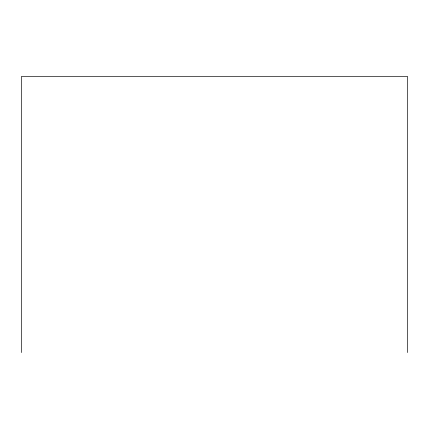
<?xml version="1.0" encoding="UTF-8"?>
<svg xmlns="http://www.w3.org/2000/svg" width="429" height="429" viewBox="0 0 429 429"><rect width="100%" height="100%" fill="white"/><g stroke="black" fill="none" stroke-linecap="round" stroke-linejoin="round"><path stroke-width="0.64" d="M407.55 352.552L407.55 76.448L21.45 76.448L21.45 352.552"/></g></svg>
